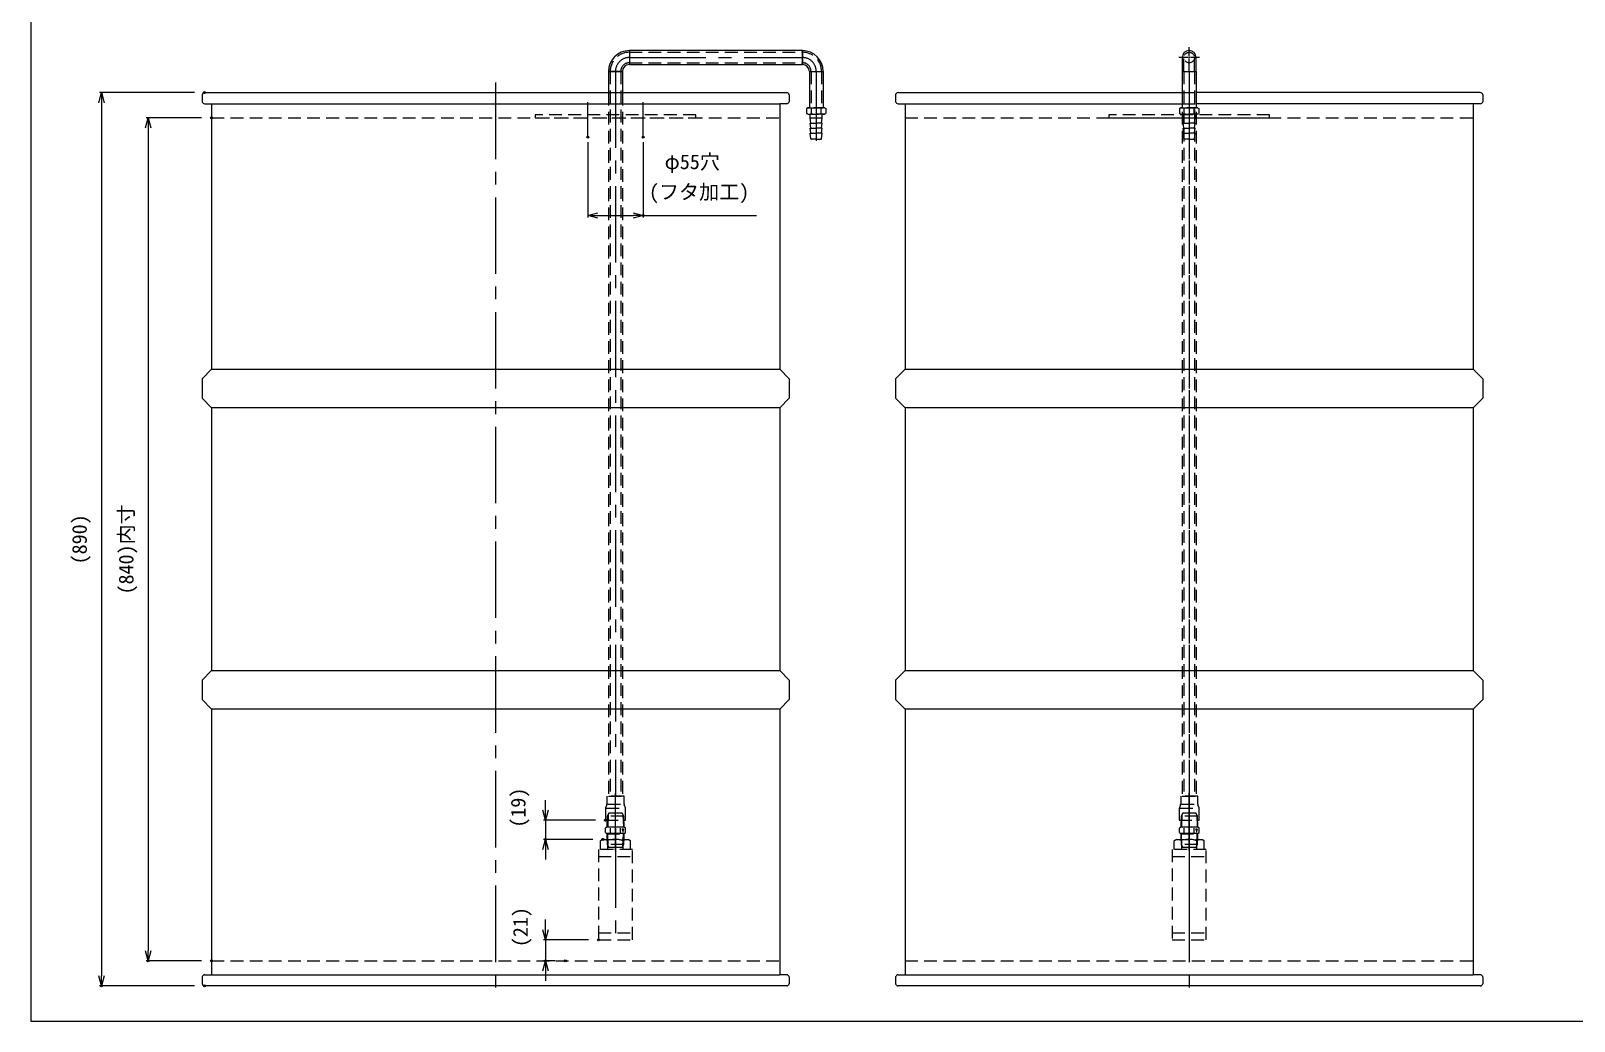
# Model space of a CAD drawing. Units: millimetres at full size. Extents: x -34906 to 7411, y -8440 to 3030.
# Drawn here: x -19934 to -18397, y -5998 to -5011 of the extents above; entities that cross this region are included whole.
import ezdxf
from ezdxf.enums import TextEntityAlignment as Align

# ---------------------------------------------------------------- set-up
doc = ezdxf.new("R2010")
doc.units = ezdxf.units.MM
doc.header["$LTSCALE"] = 4
doc.header["$PDMODE"] = 32
doc.header["$PDSIZE"] = 2
for name, pattern in [('USER1', [28.575, 19.05, -3.175, 3.175, -3.175]), ('USER3', [31.75, 15.875, -3.175, 3.175, -3.175, 3.175, -3.175]), ('USER4', [4.7625, 3.175, -1.5875])]:
    doc.linetypes.add(name, pattern=pattern)
for name, color, linetype, lineweight in [('0-1_Defpoints', 7, 'Continuous', 18), ('0-2_01_外形線', 7, 'Continuous', 18), ('0-3_04_中心線', 7, 'USER1', 9), ('0-5_07_寸法線', 7, 'Continuous', 9), ('0-8_05_仮想線', 2, 'Continuous', 18), ('0-A_03_かくれ線', 6, 'USER4', 18)]:
    doc.layers.add(name, color=color, linetype=linetype, lineweight=lineweight)
doc.styles.add('ＭＳ ゴシック', font='')
doc.styles.get('ＭＳ ゴシック').set_extended_font_data('MS Gothic')

msp = doc.modelspace()

# ---------------------------------------------------------------- linework, layer by layer
at = {"layer": '0-1_Defpoints'}
msp.add_lwpolyline([(-19934.024, -5997.523), (-17649.338, -5997.523), (-17649.338, -4379.954), (-19934.024, -4379.954)], close=True, dxfattribs=at)
at = {"layer": '0-2_01_外形線'}
for p, q in [((-19337.83, -5030.516), (-19337.83, -5044.316)), ((-19165.43, -5030.516), (-19165.43, -5044.316)), ((-19344.73, -5051.216), (-19358.53, -5051.216)), ((-19358.53, -5051.216), (-19358.53, -5072.416)), ((-19358.53, -5051.216), (-19344.73, -5051.216)), ((-19344.73, -5051.216), (-19344.73, -5072.416)), ((-19158.53, -5051.216), (-19144.73, -5051.216)), ((-19158.53, -5051.216), (-19158.53, -5087.416)), ((-19158.53, -5051.216), (-19144.73, -5051.216)), ((-19144.73, -5051.216), (-19144.73, -5087.416)), ((-18787.021, -5051.216), (-18787.021, -5087.416)), ((-18787.021, -5051.216), (-18773.221, -5051.216)), ((-18773.221, -5051.216), (-18773.221, -5087.416)), ((-19761.007, -5072.416), (-19181.073, -5072.416)), ((-19070.088, -5072.416), (-18787.021, -5072.416)), ((-18490.154, -5072.416), (-18773.221, -5072.416)), ((-19763.54, -5074.449), (-19763.54, -5081.534)), ((-19761.007, -5083.567), (-19754.04, -5083.567)), ((-19754.04, -5083.567), (-19754.04, -5347.891)), ((-19754.04, -5083.567), (-19188.04, -5083.567)), ((-19188.04, -5083.567), (-19188.04, -5347.891)), ((-19181.073, -5083.567), (-19188.04, -5083.567)), ((-19178.54, -5074.449), (-19178.54, -5081.534)), ((-19159.88, -5087.415), (-19161.213, -5088.185)), ((-19161.213, -5088.185), (-19161.213, -5093.146)), ((-19159.88, -5087.415), (-19151.63, -5087.415)), ((-19158.53, -5087.416), (-19144.73, -5087.416)), ((-19158.38, -5087.415), (-19151.63, -5087.415)), ((-19156.537, -5093.146), (-19156.537, -5088.185)), ((-19143.38, -5087.415), (-19151.63, -5087.415)), ((-19146.722, -5093.146), (-19146.722, -5088.185)), ((-19143.38, -5087.415), (-19142.047, -5088.185)), ((-19142.047, -5088.185), (-19142.047, -5093.146)), ((-19072.621, -5074.449), (-19072.621, -5081.534)), ((-19070.088, -5083.567), (-19063.121, -5083.567)), ((-19063.121, -5083.567), (-19063.121, -5347.891)), ((-19063.121, -5083.567), (-18787.021, -5083.567)), ((-18788.374, -5087.415), (-18789.707, -5088.185)), ((-18789.707, -5088.185), (-18789.707, -5093.146)), ((-18788.374, -5087.415), (-18780.124, -5087.415)), ((-18787.021, -5087.416), (-18773.221, -5087.416)), ((-18786.874, -5087.415), (-18780.124, -5087.415)), ((-18785.031, -5093.146), (-18785.031, -5088.185)), ((-18771.874, -5087.415), (-18780.124, -5087.415)), ((-18775.216, -5093.146), (-18775.216, -5088.185)), ((-18497.121, -5083.567), (-18773.221, -5083.567)), ((-18771.874, -5087.415), (-18770.541, -5088.185)), ((-18770.541, -5088.185), (-18770.541, -5093.146)), ((-18497.121, -5083.567), (-18497.121, -5347.891)), ((-18490.154, -5083.567), (-18497.121, -5083.567)), ((-18487.621, -5074.449), (-18487.621, -5081.534)), ((-19159.88, -5093.915), (-19161.213, -5093.146)), ((-19159.88, -5093.915), (-19158.13, -5093.915)), ((-19158.13, -5093.915), (-19151.63, -5093.915)), ((-19157.63, -5097.915), (-19157.63, -5094.415)), ((-19145.63, -5097.915), (-19157.63, -5097.915)), ((-19156.966, -5102.341), (-19157.63, -5097.915)), ((-19156.966, -5107.341), (-19157.63, -5102.915)), ((-19157.63, -5102.915), (-19157.46, -5102.915)), ((-19157.63, -5102.915), (-19151.63, -5102.915)), ((-19145.13, -5093.915), (-19151.63, -5093.915)), ((-19145.63, -5102.915), (-19151.63, -5102.915)), ((-19146.294, -5102.341), (-19145.63, -5097.915)), ((-19146.294, -5107.341), (-19145.63, -5102.915)), ((-19145.63, -5102.915), (-19145.799, -5102.915)), ((-19145.63, -5097.915), (-19145.63, -5094.415)), ((-19143.38, -5093.915), (-19145.13, -5093.915)), ((-19143.38, -5093.915), (-19142.047, -5093.146)), ((-18788.374, -5093.915), (-18789.707, -5093.146)), ((-18788.374, -5093.915), (-18786.624, -5093.915)), ((-18786.624, -5093.915), (-18780.124, -5093.915)), ((-18786.124, -5097.915), (-18786.124, -5094.415)), ((-18774.124, -5097.915), (-18786.124, -5097.915)), ((-18785.46, -5102.341), (-18786.124, -5097.915)), ((-18785.46, -5107.341), (-18786.124, -5102.915)), ((-18786.124, -5102.915), (-18785.955, -5102.915)), ((-18786.124, -5102.915), (-18780.124, -5102.915)), ((-18773.624, -5093.915), (-18780.124, -5093.915)), ((-18774.124, -5102.915), (-18780.124, -5102.915)), ((-18774.788, -5102.341), (-18774.124, -5097.915)), ((-18774.788, -5107.341), (-18774.124, -5102.915)), ((-18774.124, -5102.915), (-18774.293, -5102.915)), ((-18774.124, -5097.915), (-18774.124, -5094.415)), ((-18771.874, -5093.915), (-18773.624, -5093.915)), ((-18771.874, -5093.915), (-18770.541, -5093.146)), ((-19157.63, -5107.915), (-19157.416, -5107.915)), ((-19156.966, -5112.341), (-19157.63, -5107.915)), ((-19157.63, -5107.915), (-19157.46, -5107.915)), ((-19157.63, -5107.915), (-19151.63, -5107.915)), ((-19157.63, -5112.915), (-19157.416, -5112.915)), ((-19156.935, -5118.477), (-19157.63, -5112.915)), ((-19157.63, -5112.915), (-19157.46, -5112.915)), ((-19157.63, -5112.915), (-19151.63, -5112.915)), ((-19151.63, -5118.915), (-19156.438, -5118.915)), ((-19145.63, -5107.915), (-19151.63, -5107.915)), ((-19145.63, -5112.915), (-19151.63, -5112.915)), ((-19151.63, -5118.915), (-19146.821, -5118.915)), ((-19146.325, -5118.477), (-19145.63, -5112.915)), ((-19146.294, -5112.341), (-19145.63, -5107.915)), ((-19145.63, -5107.915), (-19145.843, -5107.915)), ((-19145.63, -5112.915), (-19145.843, -5112.915)), ((-19145.63, -5107.915), (-19145.799, -5107.915)), ((-19145.63, -5112.915), (-19145.799, -5112.915)), ((-18786.124, -5107.915), (-18785.91, -5107.915)), ((-18785.46, -5112.341), (-18786.124, -5107.915)), ((-18786.124, -5107.915), (-18785.955, -5107.915)), ((-18786.124, -5107.915), (-18780.124, -5107.915)), ((-18786.124, -5112.915), (-18785.91, -5112.915)), ((-18785.429, -5118.477), (-18786.124, -5112.915)), ((-18786.124, -5112.915), (-18785.955, -5112.915)), ((-18786.124, -5112.915), (-18780.124, -5112.915)), ((-18780.124, -5118.915), (-18784.933, -5118.915)), ((-18774.124, -5107.915), (-18780.124, -5107.915)), ((-18774.124, -5112.915), (-18780.124, -5112.915)), ((-18780.124, -5118.915), (-18775.315, -5118.915)), ((-18774.819, -5118.477), (-18774.124, -5112.915)), ((-18774.788, -5112.341), (-18774.124, -5107.915)), ((-18774.124, -5107.915), (-18774.338, -5107.915)), ((-18774.124, -5112.915), (-18774.338, -5112.915)), ((-18774.124, -5107.915), (-18774.293, -5107.915)), ((-18774.124, -5112.915), (-18774.293, -5112.915)), ((-19754.04, -5347.891), (-19188.04, -5347.891)), ((-19063.121, -5347.891), (-18497.121, -5347.891)), ((-19754.04, -5386.6), (-19754.04, -5648.061)), ((-19188.04, -5386.6), (-19754.04, -5386.6)), ((-19188.04, -5386.6), (-19188.04, -5648.061)), ((-19063.121, -5386.6), (-19063.121, -5648.061)), ((-18497.121, -5386.6), (-19063.121, -5386.6)), ((-18497.121, -5386.6), (-18497.121, -5648.061)), ((-19754.04, -5648.061), (-19188.04, -5648.061)), ((-19063.121, -5648.061), (-18497.121, -5648.061)), ((-19754.04, -5686.77), (-19754.04, -5951.264)), ((-19188.04, -5686.77), (-19754.04, -5686.77)), ((-19188.04, -5686.77), (-19188.04, -5951.264)), ((-19063.121, -5686.77), (-19063.121, -5951.264)), ((-18497.121, -5686.77), (-19063.121, -5686.77)), ((-18497.121, -5686.77), (-18497.121, -5951.264)), ((-19763.518, -5953.298), (-19763.54, -5960.383)), ((-19761.007, -5951.264), (-19754.04, -5951.264)), ((-19181.026, -5962.416), (-19761.007, -5962.416)), ((-19754.04, -5951.264), (-19188.04, -5951.264)), ((-19181.073, -5951.264), (-19188.04, -5951.264)), ((-19178.562, -5953.298), (-19178.54, -5960.383)), ((-19072.599, -5953.298), (-19072.621, -5960.383)), ((-19070.088, -5951.264), (-19063.121, -5951.264)), ((-18490.106, -5962.416), (-19070.088, -5962.416)), ((-19063.121, -5951.264), (-18497.121, -5951.264)), ((-18490.154, -5951.264), (-18497.121, -5951.264)), ((-18487.643, -5953.298), (-18487.621, -5960.383))]:
    msp.add_line(p, q, dxfattribs=at)
msp.add_lwpolyline([(-19337.83, -5044.316), (-19165.43, -5044.316), (-19165.43, -5030.516), (-19337.83, -5030.516)], close=True, dxfattribs=at)
for points in [[(-18787.021, -5037.416), (-18787.021, -5051.216), (-18773.221, -5051.216), (-18773.221, -5037.416)], [(-19754.04, -5347.891), (-19763.54, -5357.568), (-19763.54, -5376.923), (-19754.04, -5386.6)], [(-19188.04, -5347.891), (-19178.54, -5357.568), (-19178.54, -5376.923), (-19188.04, -5386.6)], [(-19063.121, -5347.891), (-19072.621, -5357.568), (-19072.621, -5376.923), (-19063.121, -5386.6)], [(-18497.121, -5347.891), (-18487.621, -5357.568), (-18487.621, -5376.923), (-18497.121, -5386.6)], [(-19754.04, -5648.061), (-19763.54, -5657.738), (-19763.54, -5677.093), (-19754.04, -5686.77)], [(-19188.04, -5648.061), (-19178.54, -5657.738), (-19178.54, -5677.093), (-19188.04, -5686.77)], [(-19063.121, -5648.061), (-19072.621, -5657.738), (-19072.621, -5677.093), (-19063.121, -5686.77)], [(-18497.121, -5648.061), (-18487.621, -5657.738), (-18487.621, -5677.093), (-18497.121, -5686.77)]]:
    msp.add_lwpolyline(points, dxfattribs=at)
for centre, radius, start, end in [((-19337.83, -5051.216), 20.7, 90, 180), ((-19165.43, -5051.216), 20.7, 0, 90), ((-18780.121, -5037.416), 6.9, 0, 180), ((-19337.83, -5051.216), 6.9, 90, 180), ((-19165.43, -5051.216), 6.9, 0, 90), ((-19760.572, -5075.553), 3.168, 97.90684, 159.59519), ((-19181.509, -5075.553), 3.168, 20.40481, 82.09316), ((-19069.652, -5075.553), 3.168, 97.90684, 159.59519), ((-18490.59, -5075.553), 3.168, 20.40481, 82.09316), ((-19760.334, -5080.133), 3.499, 203.5939, 258.90407), ((-19181.747, -5080.133), 3.499, 281.09593, 336.4061), ((-19158.918, -5091.479), 4.064, 54.14728, 109.82809), ((-19151.63, -5103.453), 16.038, 72.18223, 107.81777), ((-19144.342, -5091.479), 4.064, 70.17191, 125.85272), ((-19069.414, -5080.133), 3.499, 203.5939, 258.90407), ((-18787.412, -5091.479), 4.064, 54.14728, 109.82809), ((-18780.124, -5103.454), 16.038, 72.18223, 107.81777), ((-18772.836, -5091.479), 4.064, 70.17191, 125.85272), ((-18490.827, -5080.133), 3.499, 281.09593, 336.4061), ((-19158.918, -5089.851), 4.064, 250.17191, 305.85272), ((-19158.13, -5094.415), 0.5, 0, 90), ((-19157.46, -5102.415), 0.5, 270, 8.53077), ((-19151.63, -5077.883), 16.032, 252.17579, 287.82421), ((-19144.342, -5089.851), 4.064, 234.14728, 289.82809), ((-19145.799, -5102.415), 0.5, 171.46923, 270), ((-19145.13, -5094.415), 0.5, 90, 180), ((-18787.412, -5089.852), 4.064, 250.17191, 305.85272), ((-18786.624, -5094.415), 0.5, 0, 90), ((-18785.955, -5102.415), 0.5, 270, 8.53077), ((-18780.124, -5077.883), 16.032, 252.17579, 287.82421), ((-18772.836, -5089.852), 4.064, 234.14728, 289.82809), ((-18774.293, -5102.415), 0.5, 171.46923, 270), ((-18773.624, -5094.415), 0.5, 90, 180), ((-19157.46, -5107.415), 0.5, 270, 8.53077), ((-19157.46, -5112.415), 0.5, 270, 8.53077), ((-19156.438, -5118.415), 0.5, 187.12502, 270), ((-19146.821, -5118.415), 0.5, 270, 352.87498), ((-19145.799, -5107.415), 0.5, 171.46923, 270), ((-19145.799, -5112.415), 0.5, 171.46923, 270), ((-18785.955, -5107.415), 0.5, 270, 8.53077), ((-18785.955, -5112.415), 0.5, 270, 8.53077), ((-18784.933, -5118.415), 0.5, 187.12502, 270), ((-18775.315, -5118.415), 0.5, 270, 352.87498), ((-18774.293, -5107.415), 0.5, 171.46923, 270), ((-18774.293, -5112.415), 0.5, 171.46923, 270), ((-19760.572, -5959.278), 3.168, 200.40481, 262.09316), ((-19760.367, -5954.622), 3.418, 100.78919, 157.20076), ((-19181.713, -5954.622), 3.418, 22.79924, 79.21081), ((-19181.509, -5959.278), 3.168, 277.90684, 339.59519), ((-19069.652, -5959.278), 3.168, 200.40481, 262.09316), ((-19069.448, -5954.622), 3.418, 100.78919, 157.20076), ((-18490.794, -5954.622), 3.418, 22.79924, 79.21081), ((-18490.59, -5959.278), 3.168, 277.90684, 339.59519)]:
    msp.add_arc(centre, radius, start, end, dxfattribs=at)
at = {"layer": '0-3_04_中心線'}
for p, q in [((-18780.121, -5036.036), (-18780.121, -5027.016)), ((-18781.501, -5037.416), (-18790.521, -5037.416)), ((-18780.121, -5051.216), (-18780.121, -5038.796)), ((-18769.721, -5037.416), (-18778.741, -5037.416))]:
    msp.add_line(p, q, dxfattribs=at)
at = {"layer": '0-3_04_中心線', "color": 1, "lineweight": 18}
for p, q in [((-19337.83, -5037.416), (-19165.43, -5037.416)), ((-19351.63, -5051.216), (-19351.63, -5773.416)), ((-19151.63, -5051.216), (-19151.63, -5087.416)), ((-18780.121, -5051.216), (-18780.121, -5773.416)), ((-18780.121, -5051.216), (-18780.121, -5087.416)), ((-19471.04, -5062.416), (-19471.04, -5972.416)), ((-18780.121, -5062.416), (-18780.121, -5972.416)), ((-19351.63, -5088.416), (-19351.63, -5103.416)), ((-19151.63, -5087.415), (-19151.63, -5120.312)), ((-18780.124, -5087.415), (-18780.124, -5120.312)), ((-18780.121, -5088.416), (-18780.121, -5103.416)), ((-19351.63, -5800.416), (-19351.63, -5770.416)), ((-18780.121, -5800.416), (-18780.121, -5770.416)), ((-19351.63, -5827.416), (-19351.63, -5787.416)), ((-18780.121, -5827.416), (-18780.121, -5787.416)), ((-19351.63, -5808.416), (-19351.63, -5921.416)), ((-18780.121, -5808.416), (-18780.121, -5921.416))]:
    msp.add_line(p, q, dxfattribs=at)
at = {"layer": '0-3_04_中心線', "linetype": 'Continuous'}
for p, q in [((-18779.431, -5037.416), (-18780.811, -5037.416)), ((-18780.121, -5038.106), (-18780.121, -5036.726))]:
    msp.add_line(p, q, dxfattribs=at)
at = {"layer": '0-3_04_中心線', "color": 1, "lineweight": 18}
for centre, start, end in [((-19337.83, -5051.216), 90, 180), ((-19165.43, -5051.216), 0, 90)]:
    msp.add_arc(centre, 13.8, start, end, dxfattribs=at)
at = {"layer": '0-5_07_寸法線', "color": 3, "lineweight": 18}
for p, q in [((-19771.007, -5072.416), (-19865.642, -5072.416)), ((-19863.642, -5082.416), (-19863.642, -5952.416)), ((-19764.04, -5097.416), (-19819.162, -5097.416)), ((-19817.162, -5107.416), (-19817.162, -5927.416)), ((-19379.13, -5121.796), (-19379.13, -5196.932)), ((-19324.13, -5121.796), (-19324.13, -5196.932)), ((-19369.13, -5194.932), (-19334.13, -5194.932)), ((-19324.13, -5194.932), (-19211.33, -5194.932)), ((-19421.441, -5787.416), (-19421.441, -5777.416)), ((-19371.63, -5797.416), (-19423.441, -5797.416)), ((-19421.441, -5797.416), (-19421.441, -5816.416)), ((-19374.286, -5816.416), (-19423.441, -5816.416)), ((-19421.441, -5826.416), (-19421.441, -5836.416)), ((-19421.441, -5906.416), (-19421.441, -5896.416)), ((-19378.63, -5916.416), (-19423.441, -5916.416)), ((-19421.441, -5916.416), (-19421.441, -5937.416)), ((-19764.04, -5937.416), (-19819.162, -5937.416)), ((-19411.63, -5937.416), (-19423.441, -5937.416)), ((-19421.441, -5947.416), (-19421.441, -5957.416)), ((-19771.055, -5962.416), (-19865.642, -5962.416))]:
    msp.add_line(p, q, dxfattribs=at)
at = {"layer": '0-5_07_寸法線'}
for p, q in [((-19863.642, -5072.416), (-19863.642, -5082.416)), ((-19817.162, -5097.416), (-19817.162, -5107.416)), ((-19379.13, -5194.932), (-19369.13, -5194.932)), ((-19324.13, -5194.932), (-19334.13, -5194.932)), ((-19421.441, -5797.416), (-19421.441, -5787.416)), ((-19421.441, -5816.416), (-19421.441, -5826.416)), ((-19421.441, -5916.416), (-19421.441, -5906.416)), ((-19817.162, -5937.416), (-19817.162, -5927.416)), ((-19421.441, -5937.416), (-19421.441, -5947.416)), ((-19863.642, -5962.416), (-19863.642, -5952.416))]:
    msp.add_line(p, q, dxfattribs=at)
for points in [[(-19866.322, -5082.416), (-19863.642, -5072.416), (-19860.963, -5082.416)], [(-19819.841, -5107.416), (-19817.162, -5097.416), (-19814.482, -5107.416)], [(-19369.13, -5197.611), (-19379.13, -5194.932), (-19369.13, -5192.252)], [(-19334.13, -5192.252), (-19324.13, -5194.932), (-19334.13, -5197.611)], [(-19418.761, -5787.416), (-19421.441, -5797.416), (-19424.12, -5787.416)], [(-19424.12, -5826.416), (-19421.441, -5816.416), (-19418.761, -5826.416)], [(-19418.761, -5906.416), (-19421.441, -5916.416), (-19424.12, -5906.416)], [(-19814.482, -5927.416), (-19817.162, -5937.416), (-19819.841, -5927.416)], [(-19424.12, -5947.416), (-19421.441, -5937.416), (-19418.761, -5947.416)], [(-19860.963, -5952.416), (-19863.642, -5962.416), (-19866.322, -5952.416)]]:
    msp.add_lwpolyline(points, dxfattribs=at)
for p in [(-19761.007, -5072.416), (-19754.04, -5097.416), (-19379.13, -5116.796), (-19324.13, -5116.796), (-19324.13, -5194.932), (-19361.63, -5797.416), (-19421.441, -5816.416), (-19364.286, -5816.416), (-19368.63, -5916.416), (-19817.162, -5937.416), (-19754.04, -5937.416), (-19421.441, -5937.416), (-19401.63, -5937.416), (-19863.642, -5962.416), (-19761.055, -5962.416)]:
    msp.add_point(p, dxfattribs=at)
at = {"layer": '0-8_05_仮想線', "linetype": 'USER3'}
for p, q in [((-19379.13, -5116.796), (-19379.13, -5081.796)), ((-19324.13, -5116.796), (-19324.13, -5081.796))]:
    msp.add_line(p, q, dxfattribs=at)
at = {"layer": '0-A_03_かくれ線'}
for p, q in [((-19337.83, -5032.166), (-19165.43, -5032.166)), ((-18785.371, -5051.216), (-18785.371, -5037.416)), ((-18774.871, -5051.216), (-18774.871, -5037.416)), ((-19356.88, -5051.216), (-19356.88, -5773.416)), ((-19346.38, -5051.216), (-19346.38, -5773.416)), ((-19337.83, -5042.666), (-19165.43, -5042.666)), ((-19156.88, -5051.216), (-19156.88, -5087.416)), ((-19146.38, -5051.216), (-19146.38, -5087.416)), ((-18787.021, -5051.216), (-18787.021, -5072.416)), ((-18787.021, -5051.216), (-18773.221, -5051.216)), ((-18785.371, -5051.216), (-18785.371, -5773.416)), ((-18785.371, -5051.216), (-18785.371, -5087.416)), ((-18774.871, -5051.216), (-18774.871, -5773.416)), ((-18774.871, -5051.216), (-18774.871, -5087.416)), ((-18773.221, -5051.216), (-18773.221, -5072.416)), ((-19358.53, -5072.416), (-19358.53, -5773.416)), ((-19344.73, -5072.416), (-19344.73, -5773.416)), ((-18787.021, -5072.416), (-18787.021, -5773.416)), ((-18787.021, -5072.416), (-18773.221, -5072.416)), ((-18773.221, -5072.416), (-18773.221, -5773.416)), ((-18787.021, -5083.567), (-18773.221, -5083.567)), ((-19754.04, -5097.416), (-19188.04, -5097.416)), ((-19358.63, -5094.416), (-19358.63, -5097.416)), ((-19344.63, -5094.416), (-19344.63, -5097.416)), ((-19063.121, -5097.416), (-18497.121, -5097.416)), ((-18787.121, -5094.416), (-18787.121, -5097.416)), ((-18773.121, -5094.416), (-18773.121, -5097.416)), ((-19358.53, -5773.416), (-19344.73, -5773.416)), ((-18787.021, -5773.416), (-18773.221, -5773.416)), ((-19360.63, -5785.416), (-19342.63, -5785.416)), ((-19359.803, -5793.314), (-19360.13, -5803.774)), ((-19358.13, -5790.416), (-19359.803, -5793.314)), ((-19343.457, -5793.314), (-19359.803, -5793.314)), ((-19359.065, -5792.035), (-19359.432, -5803.774)), ((-19359.28, -5781.416), (-19343.98, -5781.416)), ((-19351.63, -5790.416), (-19358.13, -5790.416)), ((-19345.13, -5790.416), (-19351.63, -5790.416)), ((-19343.457, -5793.314), (-19345.13, -5790.416)), ((-19344.195, -5792.035), (-19343.828, -5803.774)), ((-19343.13, -5803.774), (-19343.457, -5793.314)), ((-19341.821, -5784.906), (-19342.939, -5781.925)), ((-18789.121, -5785.416), (-18771.121, -5785.416)), ((-18788.294, -5793.314), (-18788.621, -5803.774)), ((-18786.621, -5790.416), (-18788.294, -5793.314)), ((-18771.948, -5793.314), (-18788.294, -5793.314)), ((-18787.556, -5792.035), (-18787.923, -5803.774)), ((-18787.771, -5781.416), (-18772.471, -5781.416)), ((-18780.121, -5790.416), (-18786.621, -5790.416)), ((-18773.621, -5790.416), (-18780.121, -5790.416)), ((-18771.948, -5793.314), (-18773.621, -5790.416)), ((-18772.686, -5792.035), (-18772.319, -5803.774)), ((-18771.621, -5803.774), (-18771.948, -5793.314)), ((-18770.312, -5784.906), (-18771.43, -5781.925)), ((-19360.13, -5804.416), (-19361.445, -5805.175)), ((-19361.445, -5809.656), (-19361.445, -5805.175)), ((-19361.445, -5809.656), (-19360.13, -5810.416)), ((-19360.13, -5803.774), (-19360.13, -5804.416)), ((-19360.13, -5803.774), (-19343.13, -5803.774)), ((-19360.13, -5803.774), (-19343.13, -5803.774)), ((-19358.991, -5804.416), (-19360.13, -5804.416)), ((-19360.13, -5810.416), (-19360.13, -5811.058)), ((-19358.991, -5810.416), (-19360.13, -5810.416)), ((-19360.13, -5811.058), (-19359.803, -5821.518)), ((-19360.13, -5811.058), (-19343.13, -5811.058)), ((-19359.065, -5822.796), (-19359.432, -5811.058)), ((-19351.63, -5804.416), (-19358.991, -5804.416)), ((-19351.63, -5810.416), (-19358.991, -5810.416)), ((-19356.537, -5809.656), (-19356.537, -5805.175)), ((-19351.63, -5805.523), (-19352.407, -5806.819)), ((-19352.407, -5806.819), (-19351.954, -5806.819)), ((-19351.954, -5806.819), (-19351.954, -5809.411)), ((-19351.954, -5809.411), (-19351.63, -5809.411)), ((-19344.269, -5804.416), (-19351.63, -5804.416)), ((-19350.852, -5806.819), (-19351.63, -5805.523)), ((-19351.63, -5809.411), (-19351.306, -5809.411)), ((-19344.269, -5810.416), (-19351.63, -5810.416)), ((-19351.306, -5806.819), (-19350.852, -5806.819)), ((-19351.306, -5809.411), (-19351.306, -5806.819)), ((-19346.722, -5809.656), (-19346.722, -5805.175)), ((-19344.725, -5805.968), (-19344.948, -5806.853)), ((-19344.948, -5806.853), (-19344.939, -5806.853)), ((-19344.716, -5805.968), (-19344.939, -5806.853)), ((-19344.725, -5805.968), (-19344.716, -5805.968)), ((-19344.417, -5808.798), (-19344.409, -5808.798)), ((-19343.13, -5804.416), (-19344.269, -5804.416)), ((-19344.269, -5808.997), (-19344.26, -5808.997)), ((-19343.13, -5810.416), (-19344.269, -5810.416)), ((-19344.264, -5807.766), (-19344.177, -5807.197)), ((-19344.195, -5822.796), (-19343.828, -5811.058)), ((-19344.111, -5808.798), (-19343.813, -5806.843)), ((-19343.813, -5805.968), (-19343.804, -5805.968)), ((-19343.58, -5806.853), (-19343.804, -5805.968)), ((-19343.589, -5806.853), (-19343.58, -5806.853)), ((-19343.457, -5821.518), (-19343.13, -5811.058)), ((-19343.13, -5804.416), (-19343.13, -5803.774)), ((-19341.815, -5805.175), (-19343.13, -5804.416)), ((-19343.13, -5810.416), (-19341.815, -5809.656)), ((-19343.13, -5811.058), (-19343.13, -5810.416)), ((-19341.815, -5809.656), (-19341.815, -5805.175)), ((-18788.621, -5804.416), (-18789.936, -5805.175)), ((-18789.936, -5809.656), (-18789.936, -5805.175)), ((-18789.936, -5809.656), (-18788.621, -5810.416)), ((-18788.621, -5803.774), (-18788.621, -5804.416)), ((-18788.621, -5803.774), (-18771.621, -5803.774)), ((-18788.621, -5803.774), (-18771.621, -5803.774)), ((-18787.482, -5804.416), (-18788.621, -5804.416)), ((-18788.621, -5810.416), (-18788.621, -5811.058)), ((-18787.482, -5810.416), (-18788.621, -5810.416)), ((-18788.621, -5811.058), (-18788.294, -5821.518)), ((-18788.621, -5811.058), (-18771.621, -5811.058)), ((-18787.556, -5822.796), (-18787.923, -5811.058)), ((-18780.121, -5804.416), (-18787.482, -5804.416)), ((-18780.121, -5810.416), (-18787.482, -5810.416)), ((-18785.028, -5809.656), (-18785.028, -5805.175)), ((-18780.121, -5805.523), (-18780.898, -5806.819)), ((-18780.898, -5806.819), (-18780.445, -5806.819)), ((-18780.445, -5806.819), (-18780.445, -5809.411)), ((-18780.445, -5809.411), (-18780.121, -5809.411)), ((-18772.76, -5804.416), (-18780.121, -5804.416)), ((-18779.343, -5806.819), (-18780.121, -5805.523)), ((-18780.121, -5809.411), (-18779.797, -5809.411)), ((-18772.76, -5810.416), (-18780.121, -5810.416)), ((-18779.797, -5806.819), (-18779.343, -5806.819)), ((-18779.797, -5809.411), (-18779.797, -5806.819)), ((-18775.213, -5809.656), (-18775.213, -5805.175)), ((-18773.216, -5805.968), (-18773.439, -5806.853)), ((-18773.439, -5806.853), (-18773.43, -5806.853)), ((-18773.207, -5805.968), (-18773.43, -5806.853)), ((-18773.216, -5805.968), (-18773.207, -5805.968)), ((-18772.909, -5808.798), (-18772.9, -5808.798)), ((-18771.621, -5804.416), (-18772.76, -5804.416)), ((-18772.76, -5808.997), (-18772.751, -5808.997)), ((-18771.621, -5810.416), (-18772.76, -5810.416)), ((-18772.755, -5807.766), (-18772.668, -5807.197)), ((-18772.686, -5822.796), (-18772.319, -5811.058)), ((-18772.602, -5808.798), (-18772.304, -5806.843)), ((-18772.304, -5805.968), (-18772.295, -5805.968)), ((-18772.072, -5806.853), (-18772.295, -5805.968)), ((-18772.08, -5806.853), (-18772.072, -5806.853)), ((-18771.948, -5821.518), (-18771.621, -5811.058)), ((-18771.621, -5804.416), (-18771.621, -5803.774)), ((-18770.306, -5805.175), (-18771.621, -5804.416)), ((-18771.621, -5810.416), (-18770.306, -5809.656)), ((-18771.621, -5811.058), (-18771.621, -5810.416)), ((-18770.306, -5809.656), (-18770.306, -5805.175)), ((-19364.286, -5816.416), (-19366.643, -5817.776)), ((-19366.641, -5826.416), (-19366.643, -5817.776)), ((-19364.286, -5816.416), (-19338.973, -5816.416)), ((-19359.803, -5821.518), (-19358.13, -5824.416)), ((-19343.457, -5821.518), (-19359.803, -5821.518)), ((-19359.135, -5826.416), (-19359.135, -5817.776)), ((-19351.63, -5824.416), (-19358.13, -5824.416)), ((-19345.13, -5824.416), (-19351.63, -5824.416)), ((-19345.13, -5824.416), (-19343.457, -5821.518)), ((-19344.124, -5826.416), (-19344.124, -5817.776)), ((-19338.973, -5816.416), (-19336.617, -5817.776)), ((-19336.617, -5826.416), (-19336.617, -5817.776)), ((-18792.777, -5816.416), (-18795.134, -5817.776)), ((-18795.132, -5826.416), (-18795.134, -5817.776)), ((-18792.777, -5816.416), (-18767.464, -5816.416)), ((-18788.294, -5821.518), (-18786.621, -5824.416)), ((-18771.948, -5821.518), (-18788.294, -5821.518)), ((-18787.626, -5826.416), (-18787.626, -5817.776)), ((-18780.121, -5824.416), (-18786.621, -5824.416)), ((-18773.621, -5824.416), (-18780.121, -5824.416)), ((-18773.621, -5824.416), (-18771.948, -5821.518)), ((-18772.615, -5826.416), (-18772.615, -5817.776)), ((-18767.464, -5816.416), (-18765.108, -5817.776)), ((-18765.108, -5826.416), (-18765.108, -5817.776)), ((-19368.63, -5833.416), (-19334.63, -5833.416)), ((-18797.121, -5833.416), (-18763.121, -5833.416)), ((-19368.63, -5909.416), (-19334.63, -5909.416)), ((-18797.121, -5909.416), (-18763.121, -5909.416)), ((-19754.04, -5937.416), (-19188.04, -5937.416)), ((-19063.121, -5937.416), (-18497.121, -5937.416))]:
    msp.add_line(p, q, dxfattribs=at)
for points in [[(-19431.63, -5094.416), (-19431.63, -5097.416), (-19271.63, -5097.416), (-19271.63, -5094.416)], [(-18860.121, -5094.416), (-18860.121, -5097.416), (-18700.121, -5097.416), (-18700.121, -5094.416)], [(-19344.26, -5807.795), (-19344.169, -5807.197), (-19344.351, -5807.197)], [(-18772.751, -5807.795), (-18772.66, -5807.197), (-18772.842, -5807.197)], [(-19368.63, -5916.416), (-19334.63, -5916.416), (-19334.63, -5826.416), (-19368.63, -5826.416)], [(-18797.121, -5916.416), (-18763.121, -5916.416), (-18763.121, -5826.416), (-18797.121, -5826.416)]]:
    msp.add_lwpolyline(points, close=True, dxfattribs=at)
for points in [[(-19343.13, -5780.872), (-19343.13, -5773.416), (-19360.13, -5773.416), (-19360.13, -5780.872)], [(-18771.621, -5780.872), (-18771.621, -5773.416), (-18788.621, -5773.416), (-18788.621, -5780.872)], [(-19360.321, -5781.925), (-19361.439, -5784.906), (-19361.63, -5785.96)], [(-19361.63, -5785.96), (-19361.63, -5797.416), (-19341.63, -5797.416), (-19341.63, -5785.96)], [(-18788.812, -5781.925), (-18789.93, -5784.906), (-18790.121, -5785.96)], [(-18790.121, -5785.96), (-18790.121, -5797.416), (-18770.121, -5797.416), (-18770.121, -5785.96)], [(-19344.939, -5806.853), (-19344.916, -5806.806), (-19344.888, -5806.771), (-19344.857, -5806.748), (-19344.824, -5806.74), (-19344.791, -5806.745), (-19344.76, -5806.765), (-19344.731, -5806.799), (-19344.707, -5806.843)], [(-19343.804, -5805.968), (-19343.878, -5806.111), (-19343.964, -5806.227), (-19344.057, -5806.312), (-19344.157, -5806.364), (-19344.26, -5806.381), (-19344.363, -5806.364), (-19344.462, -5806.312), (-19344.556, -5806.227), (-19344.642, -5806.111), (-19344.716, -5805.968)], [(-19344.715, -5806.843), (-19344.417, -5808.798), (-19344.393, -5808.879), (-19344.358, -5808.943), (-19344.315, -5808.983), (-19344.269, -5808.997)], [(-19344.715, -5806.843), (-19344.707, -5806.843), (-19344.409, -5808.798)], [(-19344.409, -5808.798), (-19344.385, -5808.879), (-19344.349, -5808.943), (-19344.307, -5808.983), (-19344.26, -5808.997), (-19344.213, -5808.983), (-19344.17, -5808.943), (-19344.135, -5808.879), (-19344.111, -5808.798)], [(-19343.813, -5806.843), (-19343.789, -5806.799), (-19343.76, -5806.765), (-19343.729, -5806.745), (-19343.696, -5806.74), (-19343.663, -5806.748), (-19343.632, -5806.771), (-19343.604, -5806.806), (-19343.58, -5806.853)], [(-18773.43, -5806.853), (-18773.407, -5806.806), (-18773.379, -5806.771), (-18773.348, -5806.748), (-18773.315, -5806.74), (-18773.282, -5806.745), (-18773.251, -5806.765), (-18773.222, -5806.799), (-18773.198, -5806.843)], [(-18772.295, -5805.968), (-18772.369, -5806.111), (-18772.455, -5806.227), (-18772.548, -5806.312), (-18772.648, -5806.364), (-18772.751, -5806.381), (-18772.854, -5806.364), (-18772.953, -5806.312), (-18773.047, -5806.227), (-18773.133, -5806.111), (-18773.207, -5805.968)], [(-18773.206, -5806.843), (-18772.909, -5808.798), (-18772.884, -5808.879), (-18772.849, -5808.943), (-18772.806, -5808.983), (-18772.76, -5808.997)], [(-18773.206, -5806.843), (-18773.198, -5806.843), (-18772.9, -5808.798)], [(-18772.9, -5808.798), (-18772.876, -5808.879), (-18772.841, -5808.943), (-18772.798, -5808.983), (-18772.751, -5808.997), (-18772.704, -5808.983), (-18772.661, -5808.943), (-18772.626, -5808.879), (-18772.602, -5808.798)], [(-18772.304, -5806.843), (-18772.28, -5806.799), (-18772.251, -5806.765), (-18772.22, -5806.745), (-18772.187, -5806.74), (-18772.154, -5806.748), (-18772.123, -5806.771), (-18772.095, -5806.806), (-18772.072, -5806.853)]]:
    msp.add_lwpolyline(points, dxfattribs=at)
msp.add_circle((-18780.121, -5037.416), 5.25, dxfattribs=at)
for centre, radius, start, end in [((-19337.83, -5051.216), 19.05, 90, 180), ((-19165.43, -5051.216), 19.05, 0, 90), ((-19337.83, -5051.216), 8.55, 90, 180), ((-19165.43, -5051.216), 8.55, 0, 90), ((-19363.13, -5780.872), 3, 339.44395, 0), ((-19340.13, -5780.872), 3, 180, 200.55605), ((-19344.63, -5785.96), 3, 360, 20.55605), ((-18791.621, -5780.872), 3, 339.44395, 0), ((-18768.621, -5780.872), 3, 180, 200.55605), ((-18773.121, -5785.96), 3, 360, 20.55605), ((-19344.856, -5806.882), 0.146, 15.57013, 77.87891), ((-19344.361, -5805.822), 0.567, 279.33411, 345.00626), ((-19343.739, -5806.89), 0.154, 13.88233, 76.64294), ((-18773.347, -5806.882), 0.146, 15.57013, 77.87891), ((-18772.852, -5805.822), 0.567, 279.33411, 345.00626), ((-18772.23, -5806.89), 0.154, 13.88233, 76.64294), ((-19362.889, -5823.939), 7.216, 58.65371, 121.34629), ((-19351.63, -5837.8), 21.384, 69.45207, 110.54793), ((-19340.37, -5823.939), 7.216, 58.65371, 121.34629), ((-18791.38, -5823.939), 7.216, 58.65371, 121.34629), ((-18780.121, -5837.8), 21.384, 69.45207, 110.54793), ((-18768.862, -5823.939), 7.216, 58.65371, 121.34629)]:
    msp.add_arc(centre, radius, start, end, dxfattribs=at)

# ---------------------------------------------------------------- texts
at = {"layer": '0-5_07_寸法線', "style": 'ＭＳ ゴシック'}
for s, p in [('φ55穴', (-19302.73, -5153.027)), ('(フタ加工)', (-19318.33, -5183.027))]:
    msp.add_text(s, height=14.66, dxfattribs=at).set_placement(p, align=Align.BOTTOM_LEFT)
for s, p in [('(840)内寸', (-19827.4, -5572.416)), ('(890)', (-19873.88, -5542.416)), ('(19)', (-19436.847, -5804.773)), ('(21)', (-19434.627, -5923.773))]:
    msp.add_text(s, height=14.66, rotation=90, dxfattribs=at).set_placement(p, align=Align.BOTTOM_LEFT)

doc.saveas('drawing.dxf')
